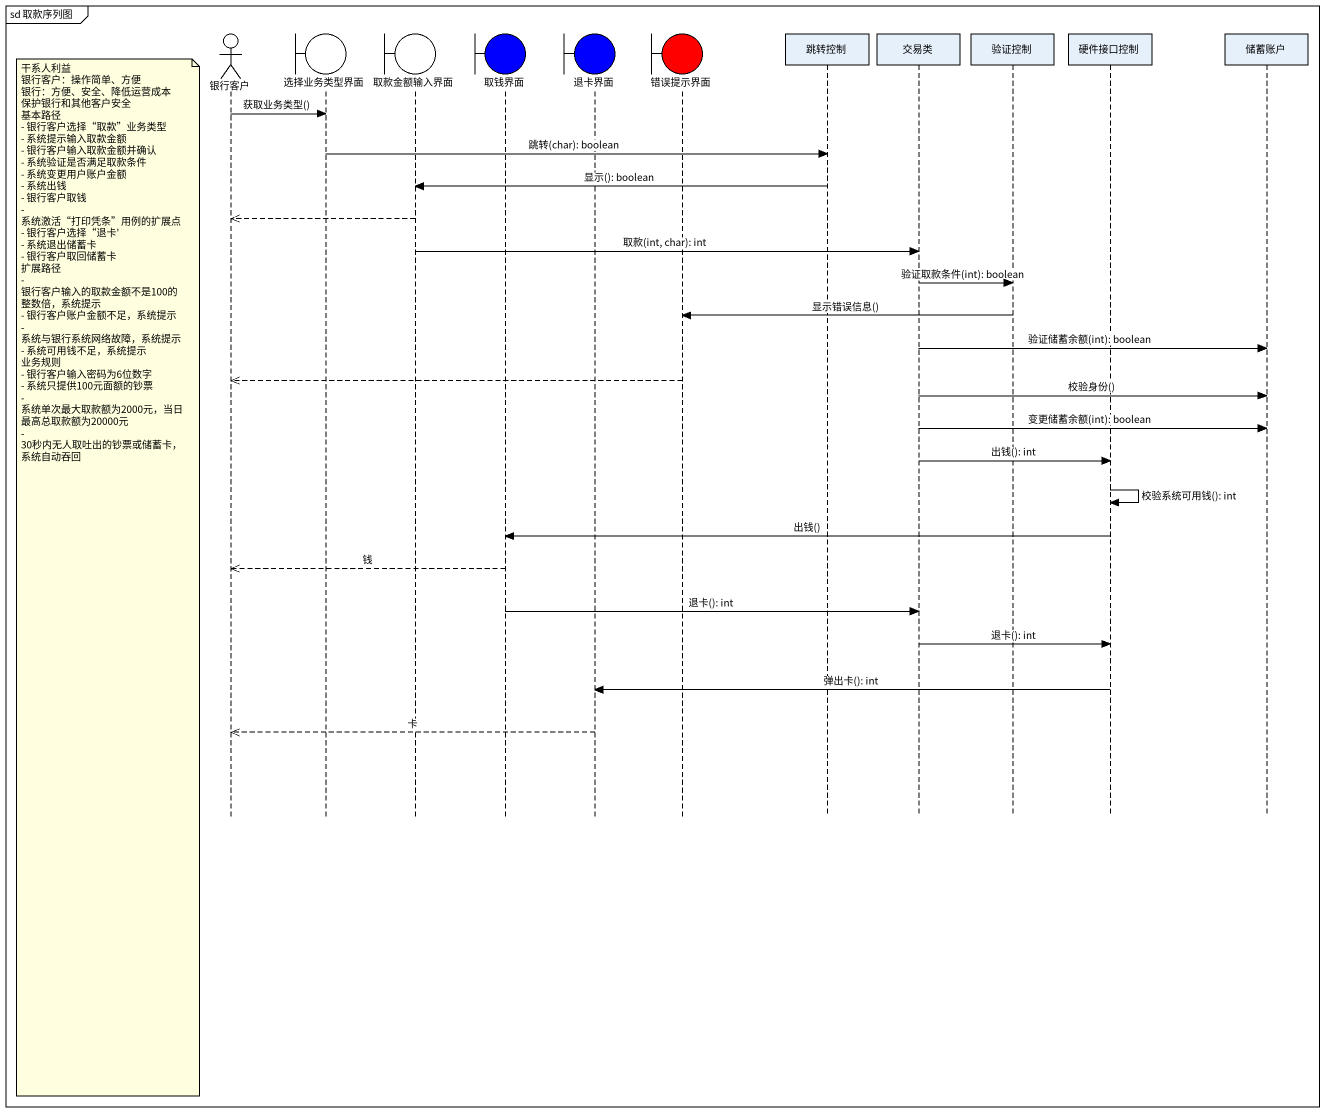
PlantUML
@startuml
mainframe sd 取款序列图
hide footbox
actor 银行客户
boundary 选择业务类型界面
boundary 取款金额输入界面
boundary 取钱界面 #0000FF
boundary 退卡界面 #0000FF
boundary 错误提示界面 #FF0000
participant 跳转控制
participant 交易类
participant 验证控制
participant 硬件接口控制
participant 储蓄账户

银行客户 -> 选择业务类型界面 : 获取业务类型()
选择业务类型界面 -> 跳转控制 : 跳转(char): boolean
跳转控制 -> 取款金额输入界面 : 显示(): boolean
取款金额输入界面 -->> 银行客户
取款金额输入界面 -> 交易类 : 取款(int, char): int
交易类 -> 验证控制 : 验证取款条件(int): boolean
验证控制 -> 错误提示界面 : 显示错误信息()
交易类 -> 储蓄账户 : 验证储蓄余额(int): boolean
错误提示界面 -->> 银行客户
交易类 -> 储蓄账户 : 校验身份()
交易类 -> 储蓄账户 : 变更储蓄余额(int): boolean
交易类 -> 硬件接口控制 : 出钱(): int
硬件接口控制 -> 硬件接口控制 : 校验系统可用钱(): int
硬件接口控制 -> 取钱界面 : 出钱()
取钱界面 -->> 银行客户 : 钱
note left of 银行客户
  干系人利益
  银行客户：操作简单、方便
  银行：方便、安全、降低运营成本
  保护银行和其他客户安全
  基本路径
  - 银行客户选择“取款”业务类型
  - 系统提示输入取款金额
  - 银行客户输入取款金额并确认
  - 系统验证是否满足取款条件
  - 系统变更用户账户金额
  - 系统出钱
  - 银行客户取钱
  - 系统激活“打印凭条”用例的扩展点
  - 银行客户选择“退卡'
  - 系统退出储蓄卡
  - 银行客户取回储蓄卡
  扩展路径
  - 银行客户输入的取款金额不是100的整数倍，系统提示
  - 银行客户账户金额不足，系统提示
  - 系统与银行系统网络故障，系统提示
  - 系统可用钱不足，系统提示
  业务规则
  - 银行客户输入密码为6位数字
  - 系统只提供100元面额的钞票
  - 系统单次最大取款额为2000元，当日最高总取款额为20000元
  - 30秒内无人取吐出的钞票或储蓄卡，系统自动吞回
end note
取钱界面 -> 交易类 : 退卡(): int
交易类 -> 硬件接口控制 : 退卡(): int
硬件接口控制 -> 退卡界面 : 弹出卡(): int
退卡界面 -->> 银行客户 : 卡
@enduml
